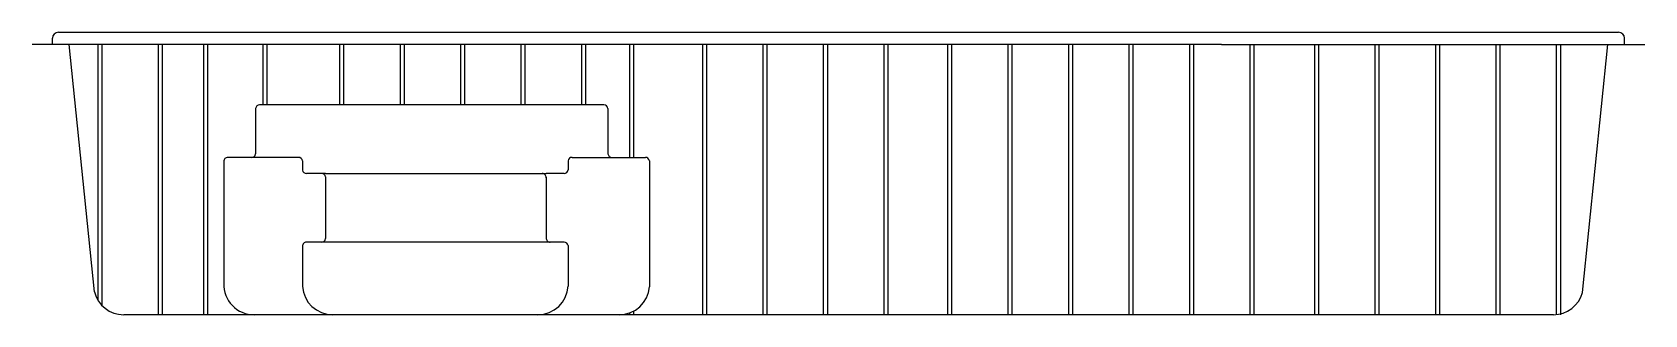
# Model space of a CAD drawing. Extents: x -1197.99 to -1189.99, y 334.94 to 336.34.
import ezdxf

# ---------------------------------------------------------------- set-up
doc = ezdxf.new("R2010")
doc.units = 0
doc.header["$LTSCALE"] = 10
doc.header["$MEASUREMENT"] = 0
doc.layers.add('Piscinas_Fibratec', color=4, linetype='CONTINUOUS')

msp = doc.modelspace()

# ---------------------------------------------------------------- linework, layer by layer
at = {"layer": 'Piscinas_Fibratec', "color": 2}
for p, q in [((-1197.8617, 336.3417), (-1192.1217, 336.3417)), ((-1192.1217, 336.3417), (-1190.1217, 336.3417)), ((-1197.8917, 336.2817), (-1197.9917, 336.2817)), ((-1197.8917, 336.2817), (-1197.8917, 336.3117)), ((-1192.0917, 336.2817), (-1197.8917, 336.2817)), ((-1192.0917, 336.2817), (-1190.0917, 336.2817)), ((-1190.0917, 336.2817), (-1190.0917, 336.3117)), ((-1190.0917, 336.2817), (-1189.9917, 336.2817))]:
    msp.add_line(p, q, dxfattribs=at)
at = {"layer": 'Piscinas_Fibratec'}
for p, q in [((-1197.6833, 335.055), (-1197.8086, 336.2817)), ((-1190.3005, 335.0519), (-1190.1748, 336.2817)), ((-1196.8835, 335.9641), (-1196.8835, 335.7384)), ((-1195.1557, 335.9817), (-1196.8636, 335.9817)), ((-1195.1358, 335.9636), (-1195.1358, 335.7386)), ((-1197.0412, 335.7009), (-1197.0412, 335.4699)), ((-1196.671, 335.7217), (-1197.0212, 335.7217)), ((-1196.6511, 335.704), (-1196.6511, 335.6581)), ((-1195.3333, 335.7052), (-1195.3333, 335.6592)), ((-1195.3136, 335.7217), (-1194.9497, 335.7217)), ((-1194.93, 335.7052), (-1194.93, 335.0796)), ((-1196.5362, 335.6417), (-1196.6315, 335.6417)), ((-1196.5362, 335.6417), (-1195.4417, 335.6417)), ((-1196.5362, 335.6244), (-1196.5362, 335.3187)), ((-1195.3532, 335.6417), (-1195.4417, 335.6417)), ((-1195.4417, 335.623), (-1195.4417, 335.3233)), ((-1197.0412, 335.4699), (-1197.0412, 335.0965)), ((-1196.6511, 335.2807), (-1196.6511, 335.0815)), ((-1195.3532, 335.3017), (-1196.6312, 335.3017)), ((-1195.3333, 335.2841), (-1195.3333, 335.0835)), ((-1192.4451, 334.9417), (-1197.5379, 334.9417)), ((-1195.0283, 334.9507), (-1195.0283, 334.9417)), ((-1195.0083, 334.9597), (-1195.0083, 334.9417)), ((-1190.4451, 334.9417), (-1192.4451, 334.9417))]:
    msp.add_line(p, q, dxfattribs=at)
at = {"layer": 'Piscinas_Fibratec', "color": 1}
for p, q in [((-1197.6671, 336.2817), (-1197.6671, 335.0156)), ((-1197.6471, 336.2817), (-1197.6471, 334.9889)), ((-1197.3671, 336.2817), (-1197.3671, 334.9417)), ((-1197.3471, 336.2817), (-1197.3471, 334.9417)), ((-1197.1419, 336.2817), (-1197.1419, 334.9417)), ((-1197.1219, 336.2817), (-1197.1219, 334.9417)), ((-1196.8478, 336.2817), (-1196.8478, 335.9817)), ((-1196.8278, 336.2817), (-1196.8278, 335.9817)), ((-1196.4671, 336.2817), (-1196.4671, 335.9817)), ((-1196.4471, 336.2817), (-1196.4471, 335.9817)), ((-1196.1671, 336.2817), (-1196.1671, 335.9817)), ((-1196.1471, 336.2817), (-1196.1471, 335.9817)), ((-1195.8671, 336.2817), (-1195.8671, 335.9817)), ((-1195.8471, 336.2817), (-1195.8471, 335.9817)), ((-1195.5671, 336.2817), (-1195.5671, 335.9817)), ((-1195.5471, 336.2817), (-1195.5471, 335.9817)), ((-1195.2671, 336.2817), (-1195.2671, 335.9817)), ((-1195.2471, 336.2817), (-1195.2471, 335.9817)), ((-1195.0283, 336.2817), (-1195.0283, 335.7217)), ((-1195.0083, 336.2817), (-1195.0083, 335.7217)), ((-1194.6671, 336.2817), (-1194.6671, 334.9417)), ((-1194.6471, 336.2817), (-1194.6471, 334.9417)), ((-1194.3671, 336.2817), (-1194.3671, 334.9417)), ((-1194.3471, 336.2817), (-1194.3471, 334.9417)), ((-1194.0671, 336.2817), (-1194.0671, 334.9417)), ((-1194.0471, 336.2817), (-1194.0471, 334.9417)), ((-1193.7671, 336.2817), (-1193.7671, 334.9417)), ((-1193.7471, 336.2817), (-1193.7471, 334.9417)), ((-1193.451, 336.2817), (-1193.451, 334.9417)), ((-1193.431, 336.2817), (-1193.431, 334.9417)), ((-1193.151, 336.2817), (-1193.151, 334.9417)), ((-1193.131, 336.2817), (-1193.131, 334.9417)), ((-1192.851, 336.2817), (-1192.851, 334.9417)), ((-1192.831, 336.2817), (-1192.831, 334.9417)), ((-1192.551, 336.2817), (-1192.551, 334.9417)), ((-1192.531, 336.2817), (-1192.531, 334.9417)), ((-1192.251, 336.2817), (-1192.251, 334.9417)), ((-1192.231, 336.2817), (-1192.231, 334.9417)), ((-1191.951, 336.2817), (-1191.951, 334.9417)), ((-1191.931, 336.2817), (-1191.931, 334.9417)), ((-1191.6304, 336.2817), (-1191.6304, 334.9417)), ((-1191.6104, 336.2817), (-1191.6104, 334.9417)), ((-1191.3304, 336.2817), (-1191.3304, 334.9417)), ((-1191.3104, 336.2817), (-1191.3104, 334.9417)), ((-1191.0304, 336.2817), (-1191.0304, 334.9417)), ((-1191.0104, 336.2817), (-1191.0104, 334.9417)), ((-1190.7304, 336.2817), (-1190.7304, 334.9417)), ((-1190.7104, 336.2817), (-1190.7104, 334.9417)), ((-1190.4304, 336.2817), (-1190.4304, 334.9417)), ((-1190.4104, 336.2817), (-1190.4104, 334.9417))]:
    msp.add_line(p, q, dxfattribs=at)
at = {"layer": 'Piscinas_Fibratec', "color": 2}
for centre, start, end in [((-1197.8617, 336.3117), 90, 180), ((-1190.1217, 336.3117), 0, 90)]:
    msp.add_arc(centre, 0.03, start, end, dxfattribs=at)
at = {"layer": 'Piscinas_Fibratec'}
for centre, radius, start, end in [((-1196.8636, 335.9617), 0.02, 90, 172.94524), ((-1195.1557, 335.9617), 0.02, 5.53121, 90), ((-1197.0212, 335.7017), 0.02, 90, 182.34774), ((-1196.9032, 335.7417), 0.02, 270, 350.41236), ((-1196.671, 335.7017), 0.02, 6.68923, 90), ((-1195.3136, 335.7017), 0.02, 90, 169.83705), ((-1195.1161, 335.7417), 0.02, 188.77267, 270), ((-1194.9497, 335.7017), 0.02, 10.16295, 90), ((-1196.6315, 335.6617), 0.02, 190.2527, 270), ((-1196.556, 335.6217), 0.02, 7.87894, 90), ((-1195.4617, 335.6217), 0.02, 356.3584, 90), ((-1195.3532, 335.6617), 0.02, 270, 352.94524), ((-1196.6312, 335.2817), 0.02, 90, 182.94999), ((-1196.556, 335.3217), 0.02, 270, 351.3335), ((-1195.4218, 335.3217), 0.02, 175.2553, 270), ((-1195.3532, 335.2817), 0.02, 7.05476, 90), ((-1197.5379, 335.0917), 0.15, 194.16549, 270), ((-1196.8913, 335.0917), 0.15, 178.17237, 270), ((-1196.5015, 335.0917), 0.15, 183.89567, 270), ((-1195.4831, 335.0917), 0.15, 270, 356.87139), ((-1195.0796, 335.0917), 0.15, 270, 355.39681), ((-1190.4451, 335.0917), 0.15, 270, 344.62564)]:
    msp.add_arc(centre, radius, start, end, dxfattribs=at)

doc.saveas('drawing.dxf')
